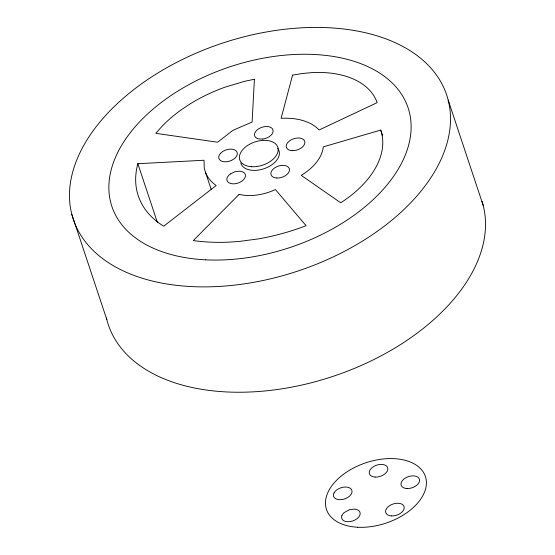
<?xml version="1.0" encoding="UTF-8"?>
<svg xmlns="http://www.w3.org/2000/svg" width="555" height="555" viewBox="0 0 555 555"><rect width="100%" height="100%" fill="white"/><g stroke="black" fill="none" stroke-linecap="round" stroke-linejoin="round"><path stroke-width="0.83" d="M380.702 130.071L323.267 146.874A48.327 29.477 -18.4 0 1 301.24 175.345L340.721 202.79A99.345 60.606 -18.4 0 0 380.702 130.071L382.596 135.781M137.855 163.704L204.046 160.249L204.233 167.548A67.155 40.966 -18.4 0 0 216.152 185.53L163.683 226.211A133.311 81.321 -18.4 0 1 137.855 163.704L157.377 222.437M448.176 100.067A196.768 120.033 -18.4 0 1 191.697 286.588A196.768 120.033 -18.4 0 1 140.103 84.853A196.768 120.033 -18.4 0 1 448.176 100.067L483.19 205.412M205.44 172.14L211.136 189.269M71.81 214.272L106.824 319.618M482.024 201.354A196.768 120.033 -18.4 0 1 326.812 378.364A196.768 120.033 -18.4 0 1 106.435 318.022M277.729 148.476A20.049 12.231 -18.4 0 1 265.505 168.179A20.049 12.231 -18.4 0 1 240.815 162.99M254.405 79.24L252.109 122.044L232.878 130.342L217.602 142.205L155.802 133.346L161.352 127.026A117.043 71.401 -18.4 0 1 181.825 109.411L189.754 104.132A117.043 71.401 -18.4 0 1 225.399 87.031L244.658 81.314L254.405 79.24M292.561 75.14L281.107 118.333A57.866 35.298 -18.4 0 1 319.076 129.995L377.116 102.668A88.633 54.071 -18.4 0 0 321.456 72.483L312.028 72.608L302.357 73.503L292.561 75.14M334.027 492.937L333.458 494.588A9.622 5.869 -18.4 0 0 339.382 499.694L341.748 499.59A9.622 5.869 -18.4 0 0 351.87 492.687A9.622 5.869 -18.4 0 0 345.293 487.019A9.622 5.869 -18.4 0 0 334.027 492.937M341.894 515.796L341.609 516.622A9.622 5.869 -18.4 0 0 347.541 521.728L349.907 521.624A9.622 5.869 -18.4 0 0 359.938 514.998A9.622 5.869 -18.4 0 0 354.222 509.067L349.421 509.698L344.176 512.605A7.229 4.405 -18.4 0 0 341.894 515.796M220.46 153.423L219.301 155.046A9.622 5.869 -18.4 0 0 222.52 161.477L224.657 161.803A9.622 5.869 -18.4 0 0 236.375 156.454A9.622 5.869 -18.4 0 0 232.802 149.316A9.622 5.869 -18.4 0 0 220.46 153.423M239.094 194.34L193.32 240.579A158.272 96.549 -18.4 0 0 229.493 242.112L238.976 241.46L258.221 238.921A158.272 96.549 -18.4 0 0 306.089 225.691L275.398 189.546A39.322 23.983 -18.4 0 1 239.094 194.34M230.29 173.972L228.618 175.456A9.622 5.869 -18.4 0 0 230.679 183.511L232.816 183.844A9.622 5.869 -18.4 0 0 244.852 177.94A9.622 5.869 -18.4 0 0 239.496 171.176L234.696 171.814L230.29 173.972M262.827 139.076L258.325 138.854A9.622 5.869 -18.4 0 1 258.588 128.871A9.622 5.869 -18.4 0 1 272.845 129.572A9.622 5.869 -18.4 0 1 262.827 139.076M251.831 166.736A20.049 12.231 -18.4 0 0 277.965 147.727A20.049 12.231 -18.4 0 0 246.573 146.18A20.049 12.231 -18.4 0 0 251.831 166.736M205.815 259.837A156.101 95.224 -18.4 0 0 409.278 111.867A156.101 95.224 -18.4 0 0 164.884 99.803A156.101 95.224 -18.4 0 0 205.815 259.837M292.207 150.648A9.622 5.869 -18.4 0 0 304.757 141.525A9.622 5.869 -18.4 0 0 289.689 140.783A9.622 5.869 -18.4 0 0 292.207 150.648M276.841 178.03A9.622 5.869 -18.4 0 0 289.384 168.907A9.622 5.869 -18.4 0 0 274.316 168.158A9.622 5.869 -18.4 0 0 276.841 178.03M406.933 488.532A9.622 5.869 -18.4 0 0 419.483 479.409A9.622 5.869 -18.4 0 0 404.415 478.667A9.622 5.869 -18.4 0 0 406.933 488.532M391.566 515.914A9.622 5.869 -18.4 0 0 404.109 506.791A9.622 5.869 -18.4 0 0 389.041 506.049A9.622 5.869 -18.4 0 0 391.566 515.914M375.187 477.071A9.622 5.869 -18.4 0 0 387.73 467.948A9.622 5.869 -18.4 0 0 372.662 467.206A9.622 5.869 -18.4 0 0 375.187 477.071M357.829 527.25A52.135 31.802 -18.4 0 0 425.789 477.827A52.135 31.802 -18.4 0 0 344.162 473.797A52.135 31.802 -18.4 0 0 357.829 527.25"/></g></svg>
